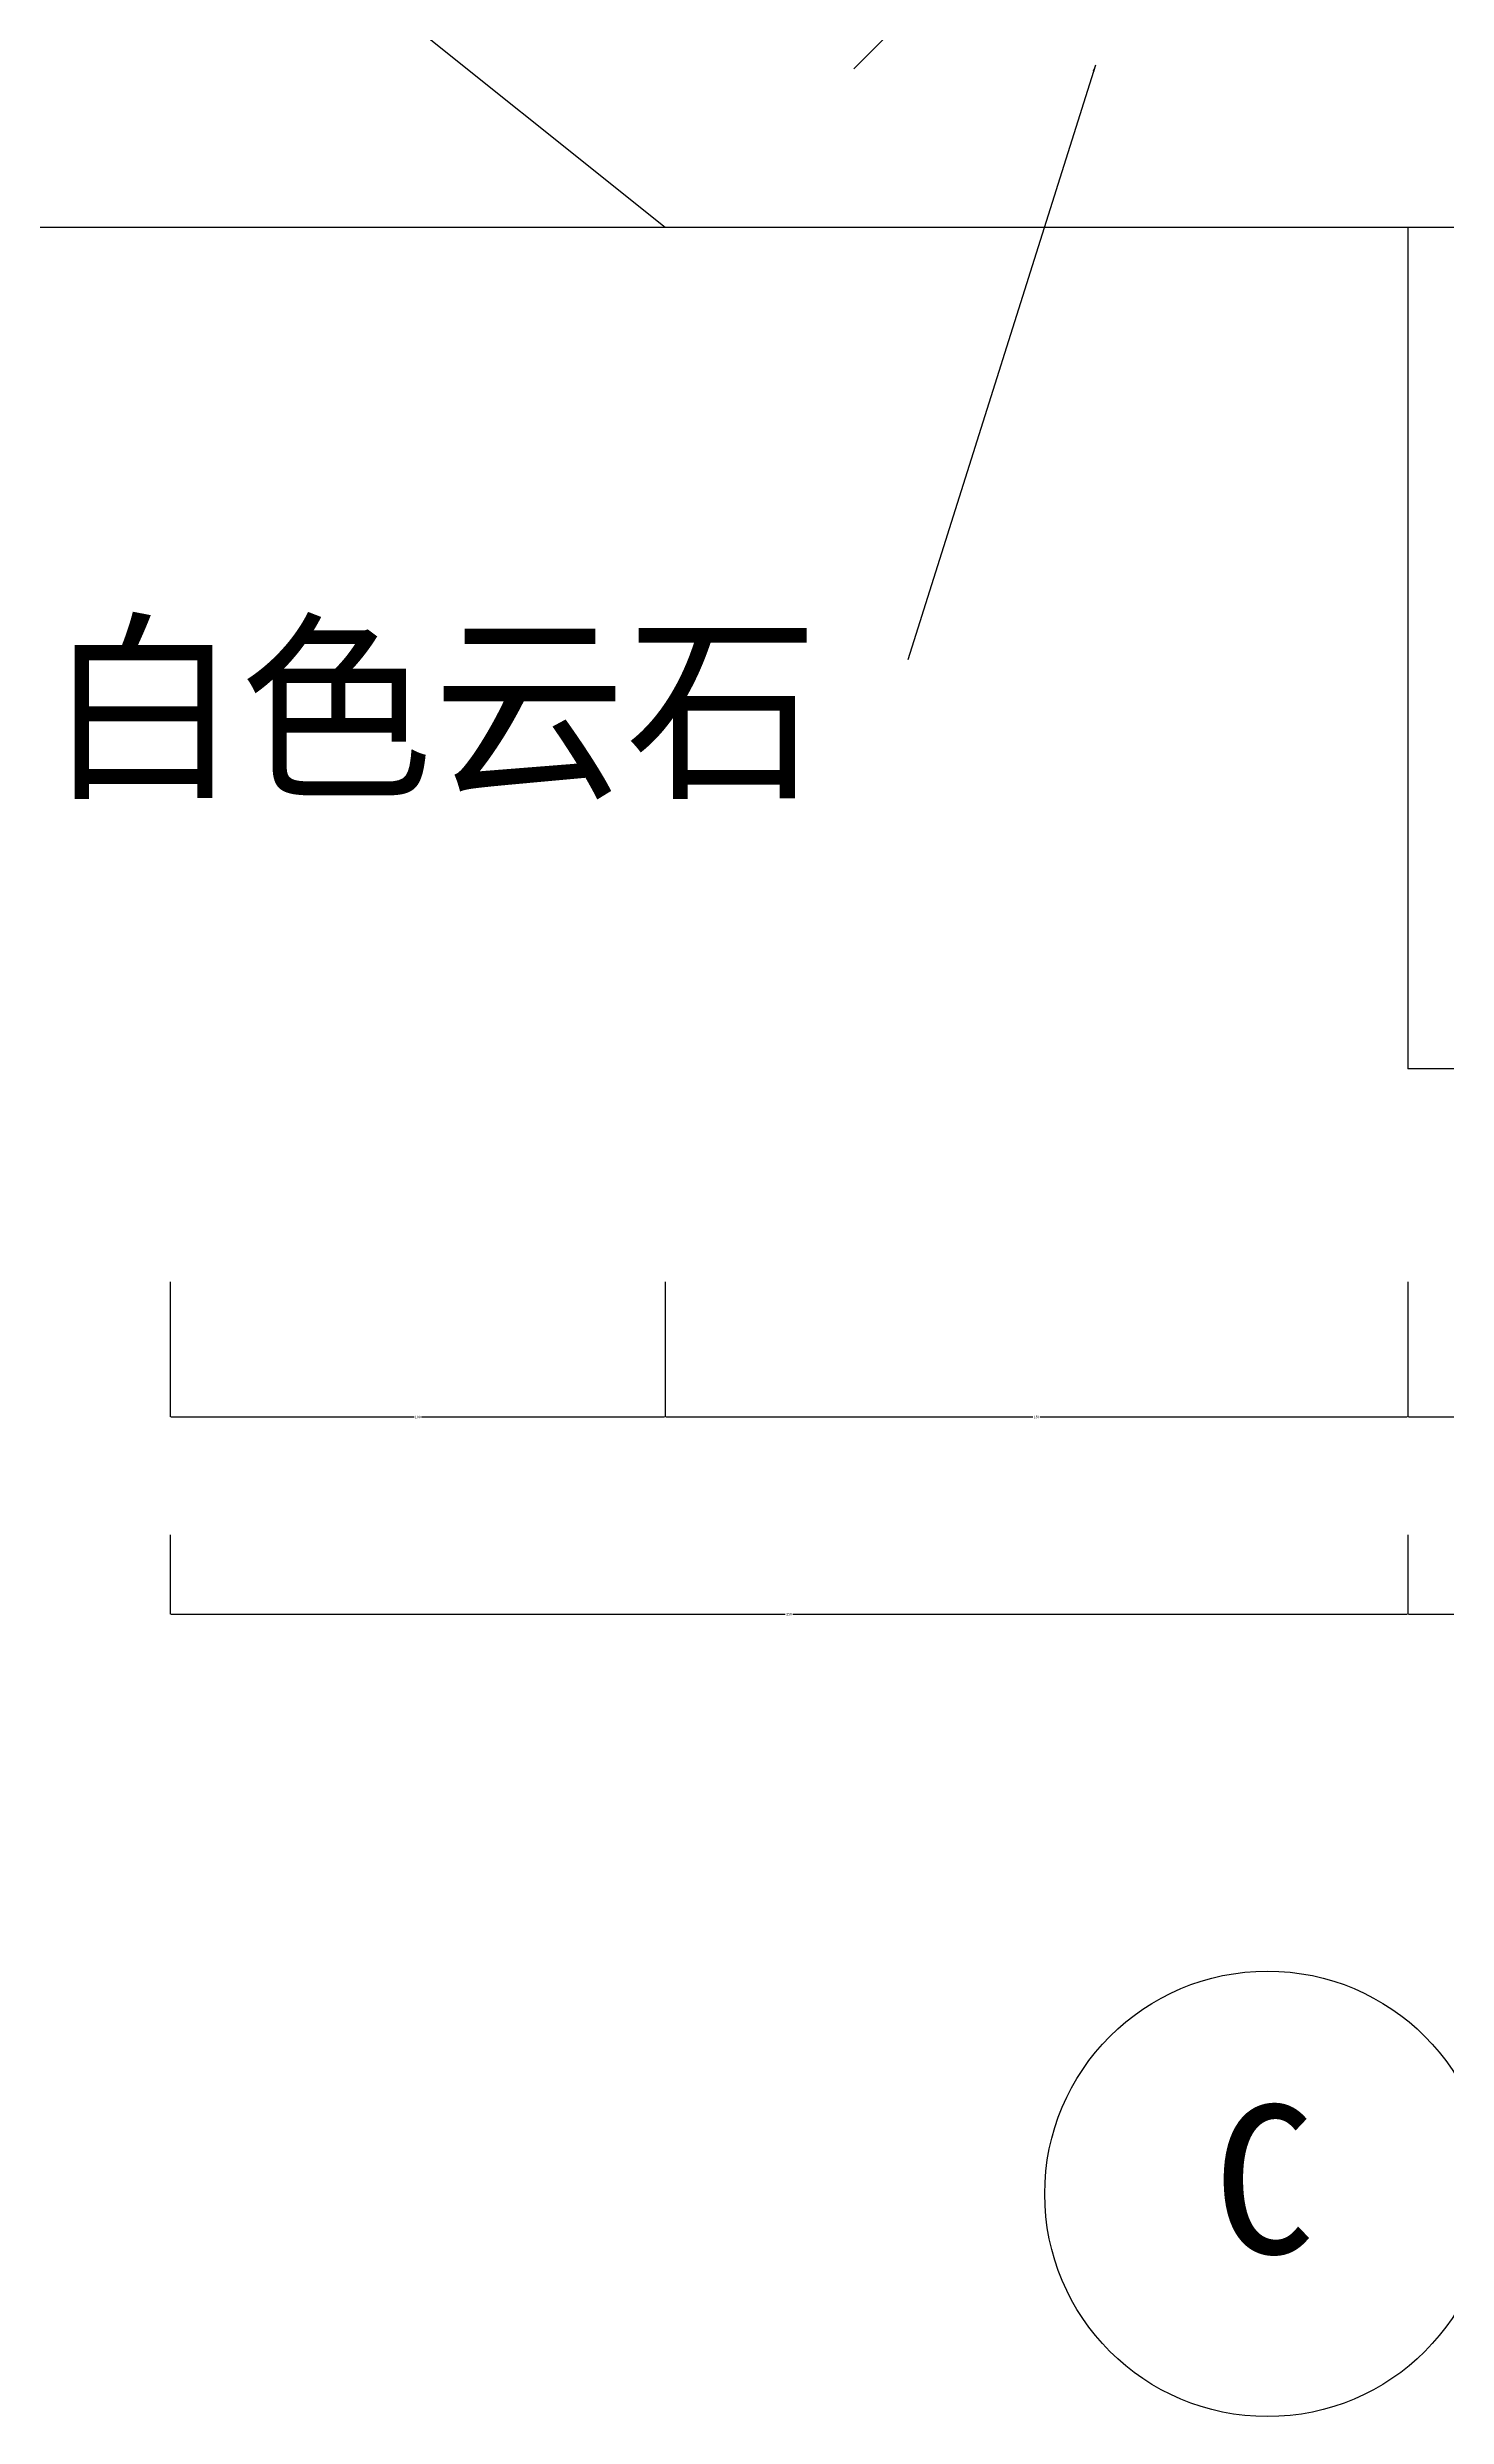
# Model space of a CAD drawing. Header units: metres. Extents: x 0 to 5410, y 0 to 6910.
# Drawn here: x 3492 to 4057, y 175 to 1132 of the extents above; entities that cross this region are included whole.
import ezdxf

# ---------------------------------------------------------------- set-up
doc = ezdxf.new("R2010")
doc.units = ezdxf.units.M
for name, color, linetype in [('4', 4, 'Continuous'), ('BH', 3, 'Continuous'), ('DIM', 3, 'Continuous'), ('TEXT', 3, 'Continuous')]:
    doc.layers.add(name, color=color, linetype=linetype)
doc.dimstyles.get("Standard").update_dxf_attribs({"dimtxt": 2.5, "dimasz": 2.5, "dimexe": 1.25, "dimexo": 0.625, "dimtad": 1, "dimcen": 2.5, "dimazin": 3, "dimtfac": 1, "dimtmove": 0, "dimatfit": 3})

# ---------------------------------------------------------------- blocks, each defined once
blk = doc.blocks.new('*D47')
for p, q in [((3741.21, 633.25), (3741.21, 578.67)), ((4041.21, 633.25), (4041.21, 578.67)), ((3741.46, 578.67), (3889.71, 578.67)), ((3892.71, 578.67), (4040.96, 578.67))]:
    blk.add_line(p, q)
at = {"layer": 'Defpoints'}
for p in [(3741.21, 633.25), (4041.21, 633.25), (3741.21, 578.67)]:
    blk.add_point(p, dxfattribs=at)
at = {"layer": 'DIM', "insert": (3891.21, 578.67), "char_height": 1, "attachment_point": 5}
blk.add_mtext('150', dxfattribs=at)
blk = doc.blocks.new('*D48')
for p, q in [((3541.21, 531.05), (3541.21, 499.01)), ((4041.21, 531.05), (4041.21, 499.01)), ((3541.46, 499.01), (3789.71, 499.01)), ((3792.71, 499.01), (4040.96, 499.01))]:
    blk.add_line(p, q)
at = {"layer": 'Defpoints'}
for p in [(3541.21, 531.05), (4041.21, 531.05), (3541.21, 499.01)]:
    blk.add_point(p, dxfattribs=at)
at = {"layer": 'DIM', "insert": (3791.21, 499.01), "char_height": 1, "attachment_point": 5}
blk.add_mtext('250', dxfattribs=at)
blk = doc.blocks.new('*D66')
for p, q in [((3541.21, 633.25), (3541.21, 578.67)), ((3741.21, 633.25), (3741.21, 578.67)), ((3541.46, 578.67), (3639.71, 578.67)), ((3642.71, 578.67), (3740.96, 578.67))]:
    blk.add_line(p, q)
at = {"layer": 'Defpoints'}
for p in [(3541.21, 633.25), (3741.21, 633.25), (3541.21, 578.67)]:
    blk.add_point(p, dxfattribs=at)
at = {"layer": 'DIM', "insert": (3641.21, 578.67), "char_height": 1, "attachment_point": 5}
blk.add_mtext('100', dxfattribs=at)
blk = doc.blocks.new('*D72')
for p, q in [((4041.21, 531.05), (4041.21, 499.01)), ((4721.21, 531.05), (4721.21, 499.01)), ((4041.46, 499.01), (4379.71, 499.01)), ((4382.71, 499.01), (4720.96, 499.01))]:
    blk.add_line(p, q)
at = {"layer": 'Defpoints'}
for p in [(4041.21, 531.05), (4721.21, 531.05), (4041.21, 499.01)]:
    blk.add_point(p, dxfattribs=at)
at = {"layer": 'DIM', "insert": (4381.21, 499.01), "char_height": 1, "attachment_point": 5}
blk.add_mtext('340', dxfattribs=at)
blk = doc.blocks.new('*D73')
for p, q in [((4041.21, 633.25), (4041.21, 578.67)), ((4181.21, 633.25), (4181.21, 578.67)), ((4041.46, 578.67), (4110.21, 578.67)), ((4112.21, 578.67), (4180.96, 578.67))]:
    blk.add_line(p, q)
at = {"layer": 'Defpoints'}
for p in [(4041.21, 633.25), (4181.21, 633.25), (4041.21, 578.67)]:
    blk.add_point(p, dxfattribs=at)
at = {"layer": 'DIM', "insert": (4111.21, 578.67), "char_height": 1, "attachment_point": 5}
blk.add_mtext('70', dxfattribs=at)

msp = doc.modelspace()

# ---------------------------------------------------------------- hatches: boundary and pattern name
at = {"layer": 'BH'}
h = msp.add_hatch(dxfattribs=at)
h.set_pattern_fill('ANSI33', scale=200)
h.paths.add_polyline_path([(4181.21, 1059.28, 1), (4581.21, 1059.28)])
h.paths.add_polyline_path([(3541.21, 1219.28), (3741.21, 1059.28), (3747.89, 1059.28), (4181.21, 1059.28), (4181.21, 1219.28)])
h.paths.add_polyline_path([(3541.21, 1219.28), (3581.21, 1219.28), (3581.21, 1620.93), (3541.21, 1622.66)])
h.paths.add_polyline_path([(4181.21, 1099.28), (4181.21, 1059.28), (5224.8, 1059.28), (5229.72, 1099.28)])

# ---------------------------------------------------------------- linework, layer by layer
at = {"layer": '4'}
for p, q in [((3741.21, 1059.28), (3541.21, 1219.28)), ((3747.89, 1059.28), (3185.4, 1059.28)), ((5224.8, 1059.28), (3741.21, 1059.28)), ((4041.21, 1059.28), (4041.21, 719.28)), ((4721.21, 719.28), (4041.21, 719.28))]:
    msp.add_line(p, q, dxfattribs=at)
at = {"layer": 'TEXT'}
msp.add_circle((3984.52, 264.76), 90, dxfattribs=at)

# ---------------------------------------------------------------- texts
for s, p in [('白色云石', (3491.28, 834.97)), ('C', (3962.74, 240.62))]:
    msp.add_text(s, height=60, dxfattribs=at).set_placement(p)

# ---------------------------------------------------------------- dimensions: what is measured, and where the dimension line sits
at = {"layer": 'DIM'}
for base, p1, p2, text, picture, middle in [((3541.21, 578.67), (3541.21, 633.25), (3741.21, 633.25), '100', '*D66', (3641.21, 578.67)), ((3741.21, 578.67), (3741.21, 633.25), (4041.21, 633.25), '150', '*D47', (3891.21, 578.67)), ((4041.21, 578.67), (4041.21, 633.25), (4181.21, 633.25), '70', '*D73', (4111.21, 578.67)), ((3541.21, 499.01), (3541.21, 531.05), (4041.21, 531.05), '250', '*D48', (3791.21, 499.01)), ((4041.21, 499.01), (4041.21, 531.05), (4721.21, 531.05), '340', '*D72', (4381.21, 499.01))]:
    dim = msp.add_linear_dim(base=base, p1=p1, p2=p2, text=text, dimstyle='Standard', dxfattribs=at)
    dim.commit()
    dim.dimension.update_dxf_attribs({"geometry": picture, "text_midpoint": middle})

# ---------------------------------------------------------------- leaders
msp.add_leader([(3915.03, 1124.84), (3839.28, 884.56)], dimstyle='Standard', dxfattribs=at)

doc.saveas('drawing.dxf')
